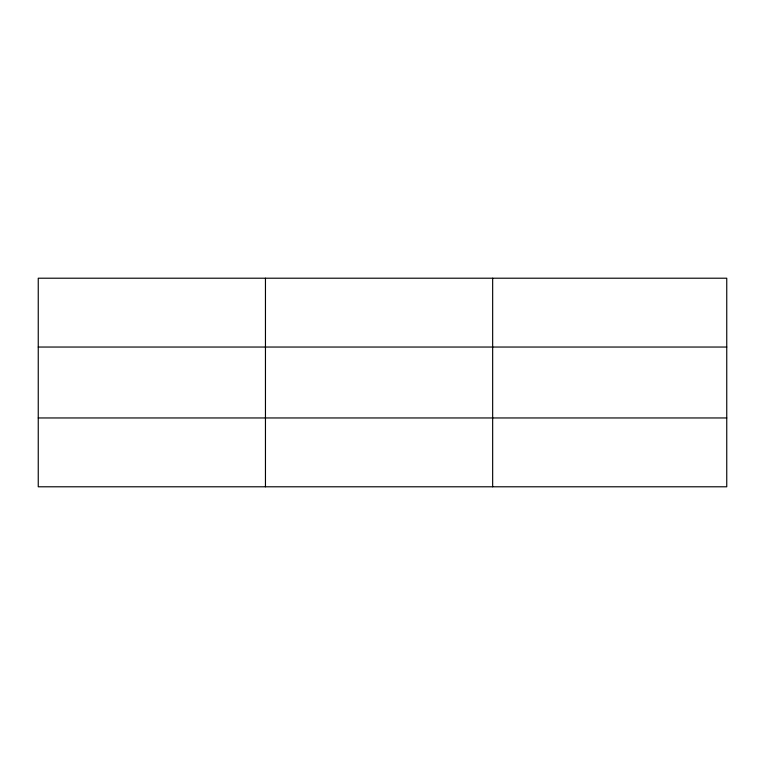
<?xml version="1.0" encoding="UTF-8"?>
<svg xmlns="http://www.w3.org/2000/svg" width="765" height="765" viewBox="0 0 765 765"><rect width="100%" height="100%" fill="white"/><g stroke="black" fill="none" stroke-linecap="round" stroke-linejoin="round"><path stroke-width="1.15" d="M265.455 486.789L265.455 278.211M492.66 486.789L492.66 278.211M726.75 417.958L726.75 486.789L38.25 486.789L38.25 278.211L726.75 278.211L726.75 417.958L38.25 417.958M38.25 347.042L726.75 347.042"/></g></svg>
